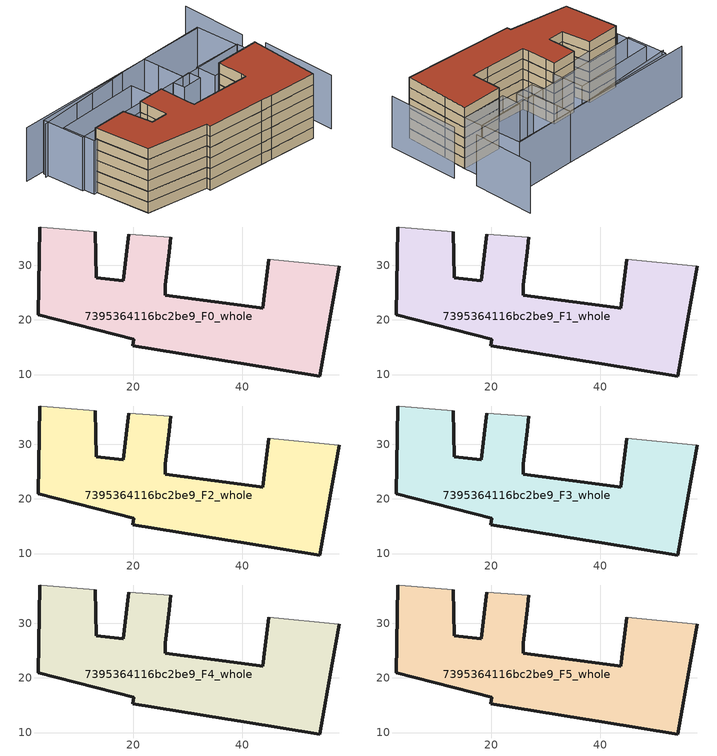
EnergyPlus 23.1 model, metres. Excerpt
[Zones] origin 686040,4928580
7395364116bc2be9_F0_whole
 floor ground (EU_floor_Construction): 54.16,9.74 56.47,22.64 57.78,29.84 44.87,31.08 43.92,23.66 43.7,22.14 43.22,22.2 38.42,22.84 25.89,24.49 25.94,26.31 26.64,32.44 26.94,35.11 19.19,35.7 18.92,33.35 18.22,27.15 13.28,27.68 13.09,36.17 3.24,36.99 2.93,37.01 2.62,20.97 20.13,16.47 19.93,15.23 36.78,12.53 40.26,11.97 z0
 wall outside (EU_wall_Construction): 26.94,35.11 26.64,32.44 25.94,26.31 25.89,24.49 38.42,22.84 43.22,22.2 43.7,22.14 43.92,23.66 44.87,31.08 / 57.78,29.84 56.47,22.64 54.16,9.74 40.26,11.97 36.78,12.53 19.93,15.23 20.13,16.47 2.62,20.97 2.93,37.01 / 13.09,36.17 13.28,27.68 18.22,27.15 18.92,33.35 19.19,35.7 z0:3
 wall adiabatic (EU_wall_Construction): 19.19,35.7 26.94,35.11 / 44.87,31.08 57.78,29.84 / 2.93,37.01 3.24,36.99 13.09,36.17 z0:3
7395364116bc2be9_F1_whole
 floor to 7395364116bc2be9_F0_whole (EU_floor_Construction): 54.16,9.74 56.47,22.64 57.78,29.84 44.87,31.08 43.92,23.66 43.7,22.14 43.22,22.2 38.42,22.84 25.89,24.49 25.94,26.31 26.64,32.44 26.94,35.11 19.19,35.7 18.92,33.35 18.22,27.15 13.28,27.68 13.09,36.17 3.24,36.99 2.93,37.01 2.62,20.97 20.13,16.47 19.93,15.23 36.78,12.53 40.26,11.97 z3
 wall outside (EU_wall_Construction): 26.94,35.11 26.64,32.44 25.94,26.31 25.89,24.49 38.42,22.84 43.22,22.2 43.7,22.14 43.92,23.66 44.87,31.08 / 57.78,29.84 56.47,22.64 54.16,9.74 40.26,11.97 36.78,12.53 19.93,15.23 20.13,16.47 2.62,20.97 2.93,37.01 / 13.09,36.17 13.28,27.68 18.22,27.15 18.92,33.35 19.19,35.7 z3:6
 wall adiabatic (EU_wall_Construction): 19.19,35.7 26.94,35.11 / 44.87,31.08 57.78,29.84 / 2.93,37.01 3.24,36.99 13.09,36.17 z3:6
7395364116bc2be9_F2_whole
 floor to 7395364116bc2be9_F1_whole (EU_floor_Construction): 54.16,9.74 56.47,22.64 57.78,29.84 44.87,31.08 43.92,23.66 43.7,22.14 43.22,22.2 38.42,22.84 25.89,24.49 25.94,26.31 26.64,32.44 26.94,35.11 19.19,35.7 18.92,33.35 18.22,27.15 13.28,27.68 13.09,36.17 3.24,36.99 2.93,37.01 2.62,20.97 20.13,16.47 19.93,15.23 36.78,12.53 40.26,11.97 z6
 wall outside (EU_wall_Construction): 26.94,35.11 26.64,32.44 25.94,26.31 25.89,24.49 38.42,22.84 43.22,22.2 43.7,22.14 43.92,23.66 44.87,31.08 / 57.78,29.84 56.47,22.64 54.16,9.74 40.26,11.97 36.78,12.53 19.93,15.23 20.13,16.47 2.62,20.97 2.93,37.01 / 13.09,36.17 13.28,27.68 18.22,27.15 18.92,33.35 19.19,35.7 z6:9
 wall adiabatic (EU_wall_Construction): 19.19,35.7 26.94,35.11 / 44.87,31.08 57.78,29.84 / 2.93,37.01 3.24,36.99 13.09,36.17 z6:9
7395364116bc2be9_F3_whole
 floor to 7395364116bc2be9_F2_whole (EU_floor_Construction): 54.16,9.74 56.47,22.64 57.78,29.84 44.87,31.08 43.92,23.66 43.7,22.14 43.22,22.2 38.42,22.84 25.89,24.49 25.94,26.31 26.64,32.44 26.94,35.11 19.19,35.7 18.92,33.35 18.22,27.15 13.28,27.68 13.09,36.17 3.24,36.99 2.93,37.01 2.62,20.97 20.13,16.47 19.93,15.23 36.78,12.53 40.26,11.97 z9
 wall outside (EU_wall_Construction): 26.94,35.11 26.64,32.44 25.94,26.31 25.89,24.49 38.42,22.84 43.22,22.2 43.7,22.14 43.92,23.66 44.87,31.08 / 57.78,29.84 56.47,22.64 54.16,9.74 40.26,11.97 36.78,12.53 19.93,15.23 20.13,16.47 2.62,20.97 2.93,37.01 / 13.09,36.17 13.28,27.68 18.22,27.15 18.92,33.35 19.19,35.7 z9:12
 wall adiabatic (EU_wall_Construction): 19.19,35.7 26.94,35.11 / 44.87,31.08 57.78,29.84 / 2.93,37.01 3.24,36.99 13.09,36.17 z9:12
7395364116bc2be9_F4_whole
 floor to 7395364116bc2be9_F3_whole (EU_floor_Construction): 54.16,9.74 56.47,22.64 57.78,29.84 44.87,31.08 43.92,23.66 43.7,22.14 43.22,22.2 38.42,22.84 25.89,24.49 25.94,26.31 26.64,32.44 26.94,35.11 19.19,35.7 18.92,33.35 18.22,27.15 13.28,27.68 13.09,36.17 3.24,36.99 2.93,37.01 2.62,20.97 20.13,16.47 19.93,15.23 36.78,12.53 40.26,11.97 z12
 wall outside (EU_wall_Construction): 26.94,35.11 26.64,32.44 25.94,26.31 25.89,24.49 38.42,22.84 43.22,22.2 43.7,22.14 43.92,23.66 44.87,31.08 / 57.78,29.84 56.47,22.64 54.16,9.74 40.26,11.97 36.78,12.53 19.93,15.23 20.13,16.47 2.62,20.97 2.93,37.01 / 13.09,36.17 13.28,27.68 18.22,27.15 18.92,33.35 19.19,35.7 z12:15
 wall adiabatic (EU_wall_Construction): 19.19,35.7 26.94,35.11 / 44.87,31.08 57.78,29.84 / 2.93,37.01 3.24,36.99 13.09,36.17 z12:15
7395364116bc2be9_F5_whole
 floor to 7395364116bc2be9_F4_whole (EU_floor_Construction): 54.16,9.74 56.47,22.64 57.78,29.84 44.87,31.08 43.92,23.66 43.7,22.14 43.22,22.2 38.42,22.84 25.89,24.49 25.94,26.31 26.64,32.44 26.94,35.11 19.19,35.7 18.92,33.35 18.22,27.15 13.28,27.68 13.09,36.17 3.24,36.99 2.93,37.01 2.62,20.97 20.13,16.47 19.93,15.23 36.78,12.53 40.26,11.97 z15
 wall outside (EU_wall_Construction): 26.94,35.11 26.64,32.44 25.94,26.31 25.89,24.49 38.42,22.84 43.22,22.2 43.7,22.14 43.92,23.66 44.87,31.08 / 57.78,29.84 56.47,22.64 54.16,9.74 40.26,11.97 36.78,12.53 19.93,15.23 20.13,16.47 2.62,20.97 2.93,37.01 / 13.09,36.17 13.28,27.68 18.22,27.15 18.92,33.35 19.19,35.7 z15:18
 wall adiabatic (EU_wall_Construction): 19.19,35.7 26.94,35.11 / 44.87,31.08 57.78,29.84 / 2.93,37.01 3.24,36.99 13.09,36.17 z15:18
 roof outside (EU_roof_Construction): 57.78,29.84 56.47,22.64 54.16,9.74 40.26,11.97 36.78,12.53 19.93,15.23 20.13,16.47 2.62,20.97 2.93,37.01 3.24,36.99 13.09,36.17 13.28,27.68 18.22,27.15 18.92,33.35 19.19,35.7 26.94,35.11 26.64,32.44 25.94,26.31 25.89,24.49 38.42,22.84 43.22,22.2 43.7,22.14 43.92,23.66 44.87,31.08 z18
shading: 60.13,8.8 63.02,30.45 / 62.71,37.26 65.39,56.05 / 27.35,49.95 1.47,50.69 / 31.9,49.97 13.53,50.27 / 58.72,47.76 -2.84,53.26 / 57.88,29.83 43.49,31.21 / 43.49,31.21 44.05,37.04 / 44.05,37.04 58.44,35.65 / 58.44,35.65 57.88,29.83 / 34.74,33.82 34.92,37.4 / 34.92,37.4 40.75,37.11 / 40.75,37.11 40.57,33.53 / 40.57,33.53 34.74,33.82 / 2.46,46.05 27.71,44.56 / 27.71,44.56 27.15,35.1 / 27.15,35.1 1.9,36.58 / 1.9,36.58 2.46,46.05 / 38.56,37.05 39.51,49.51 / 39.51,49.51 59.14,48.01 / 59.14,48.01 58.19,35.55 / 58.19,35.55 38.56,37.05 / 2.36,52.05 39.48,49.39 / 39.48,49.39 38.6,37.14 / 38.6,37.14 1.48,39.8 / 1.48,39.8 2.36,52.05 z0:15
[Building]
EU S2 Campaign: North Axis=0; Terrain=City; Solar Distribution=FullExterior
[Site:Location]
Bologna: Latitude=44.5; Longitude=11.25; Time Zone=1; Elevation=37
[SizingPeriod:WeatherFileDays]
AnnualSizingPeriod: Begin Month=1; Begin Day of Month=1; End Month=12; End Day of Month=31; Day of Week for Start Day=Monday; Use Weather File Daylight Saving Period=No; Use Weather File Rain and Snow Indicators=No
[MATERIAL]
EU_InternalMass_Material: Roughness=MediumRough; Thickness=0.1; Conductivity=1; Density=1800; Specific Heat=900; Thermal Absorptance=0.9; Solar Absorptance=0.7; Visible Absorptance=0.7
[MATERIAL:NOMASS] Roughness=MediumRough; Thermal Absorptance=0.9; Solar Absorptance=0.7; Visible Absorptance=0.7
Name | Thermal Resistance
EU_wall_NoMass | 0.905828
EU_roof_NoMass | 0.37593
EU_floor_NoMass | 0.67114
[CONSTRUCTION]
EU_wall_Construction: EU_wall_NoMass
EU_roof_Construction: EU_roof_NoMass
EU_floor_Construction: EU_floor_NoMass
EU_InternalMass_Construction: EU_InternalMass_Material
[ZONE] Type=1; Multiplier=1; Ceiling Height=autocalculate; Volume=2432.64; Floor Area=autocalculate; Part of Total Floor Area=Yes
7395364116bc2be9_F0_whole; 7395364116bc2be9_F1_whole; 7395364116bc2be9_F2_whole; 7395364116bc2be9_F3_whole; 7395364116bc2be9_F4_whole; 7395364116bc2be9_F5_whole
[INTERNALMASS] Construction=EU_InternalMass_Construction; Surface Area=810.88
Name | Zone or ZoneList
7395364116bc2be9_F0_whole_EU_InternalMass | 7395364116bc2be9_F0_whole
7395364116bc2be9_F1_whole_EU_InternalMass | 7395364116bc2be9_F1_whole
7395364116bc2be9_F2_whole_EU_InternalMass | 7395364116bc2be9_F2_whole
7395364116bc2be9_F3_whole_EU_InternalMass | 7395364116bc2be9_F3_whole
7395364116bc2be9_F4_whole_EU_InternalMass | 7395364116bc2be9_F4_whole
7395364116bc2be9_F5_whole_EU_InternalMass | 7395364116bc2be9_F5_whole
[OTHEREQUIPMENT] Fuel Type=Electricity; Design Level Calculation Method=Watts/Area; Power per Zone Floor Area=1; Fraction Latent=0; Fraction Radiant=0; Fraction Lost=0; Carbon Dioxide Generation Rate=0; EndUse Subcategory=EU_Step8_InternalGains
Name | Zone or ZoneList or Space or SpaceList | Schedule
EU_Step8_InternalGain_7395364116bc2be9_F0_whole_f000 | 7395364116bc2be9_F0_whole | EU_Step8_GainSchedule_7395364116bc2be9_F0_whole_f000
EU_Step8_InternalGain_7395364116bc2be9_F1_whole_f000 | 7395364116bc2be9_F1_whole | EU_Step8_GainSchedule_7395364116bc2be9_F1_whole_f000
EU_Step8_InternalGain_7395364116bc2be9_F2_whole_f000 | 7395364116bc2be9_F2_whole | EU_Step8_GainSchedule_7395364116bc2be9_F2_whole_f000
EU_Step8_InternalGain_7395364116bc2be9_F3_whole_f000 | 7395364116bc2be9_F3_whole | EU_Step8_GainSchedule_7395364116bc2be9_F3_whole_f000
EU_Step8_InternalGain_7395364116bc2be9_F4_whole_f000 | 7395364116bc2be9_F4_whole | EU_Step8_GainSchedule_7395364116bc2be9_F4_whole_f000
EU_Step8_InternalGain_7395364116bc2be9_F5_whole_f000 | 7395364116bc2be9_F5_whole | EU_Step8_GainSchedule_7395364116bc2be9_F5_whole_f000
[ZONEVENTILATION:DESIGNFLOWRATE] Schedule=EU_AlwaysOn; Design Flow Rate Calculation Method=AirChanges/Hour; Air Changes per Hour=0.73129; Ventilation Type=Natural; Fan Pressure Rise=0; Fan Total Efficiency=1; Constant Term Coefficient=1; Temperature Term Coefficient=0; Velocity Term Coefficient=0; Velocity Squared Term Coefficient=0; Minimum Indoor Temperature=-100; Maximum Indoor Temperature=100; Delta Temperature=-100; Minimum Outdoor Temperature=-100; Maximum Outdoor Temperature=100; Maximum Wind Speed=40
Name | Zone or ZoneList or Space or SpaceList
EU_ConstantAir_7395364116bc2be9_F0_whole | 7395364116bc2be9_F0_whole
EU_ConstantAir_7395364116bc2be9_F1_whole | 7395364116bc2be9_F1_whole
EU_ConstantAir_7395364116bc2be9_F2_whole | 7395364116bc2be9_F2_whole
EU_ConstantAir_7395364116bc2be9_F3_whole | 7395364116bc2be9_F3_whole
EU_ConstantAir_7395364116bc2be9_F4_whole | 7395364116bc2be9_F4_whole
EU_ConstantAir_7395364116bc2be9_F5_whole | 7395364116bc2be9_F5_whole
[HVACTEMPLATE:THERMOSTAT] Constant Heating Setpoint=20; Constant Cooling Setpoint=50
EU_HeatOnly_7395364116bc2be9_F0_whole; EU_HeatOnly_7395364116bc2be9_F1_whole; EU_HeatOnly_7395364116bc2be9_F2_whole; EU_HeatOnly_7395364116bc2be9_F3_whole; EU_HeatOnly_7395364116bc2be9_F4_whole; EU_HeatOnly_7395364116bc2be9_F5_whole
[HVACTEMPLATE:ZONE:IDEALLOADSAIRSYSTEM] System Availability Schedule=EU_AlwaysOn; Maximum Heating Supply Air Temperature=50; Minimum Cooling Supply Air Temperature=13; Maximum Heating Supply Air Humidity Ratio=0.0156; Minimum Cooling Supply Air Humidity Ratio=0.0077; Heating Limit=NoLimit; Cooling Limit=NoLimit; Heating Availability Schedule=EU_AlwaysOn; Cooling Availability Schedule=EU_CoolingOff; Dehumidification Control Type=ConstantSensibleHeatRatio; Cooling Sensible Heat Ratio=0.7; Dehumidification Setpoint=60; Humidification Control Type=None; Humidification Setpoint=30; Outdoor Air Method=None; Outdoor Air Flow Rate per Person=0.00944; Outdoor Air Flow Rate per Zone Floor Area=0; Outdoor Air Flow Rate per Zone=0; Demand Controlled Ventilation Type=None; Outdoor Air Economizer Type=NoEconomizer; Heat Recovery Type=None; Sensible Heat Recovery Effectiveness=0.7; Latent Heat Recovery Effectiveness=0.65
Name | Template Thermostat
7395364116bc2be9_F0_whole | EU_HeatOnly_7395364116bc2be9_F0_whole
7395364116bc2be9_F1_whole | EU_HeatOnly_7395364116bc2be9_F1_whole
7395364116bc2be9_F2_whole | EU_HeatOnly_7395364116bc2be9_F2_whole
7395364116bc2be9_F3_whole | EU_HeatOnly_7395364116bc2be9_F3_whole
7395364116bc2be9_F4_whole | EU_HeatOnly_7395364116bc2be9_F4_whole
7395364116bc2be9_F5_whole | EU_HeatOnly_7395364116bc2be9_F5_whole
[SIZING:ZONE] Zone Cooling Design Supply Air Temperature Input Method=SupplyAirTemperature; Zone Cooling Design Supply Air Temperature=13; Zone Heating Design Supply Air Temperature Input Method=SupplyAirTemperature; Zone Heating Design Supply Air Temperature=50; Zone Cooling Design Supply Air Humidity Ratio=0.008; Zone Heating Design Supply Air Humidity Ratio=0.008; Cooling Design Air Flow Method=DesignDay; Cooling Design Air Flow Rate=0; Cooling Minimum Air Flow per Zone Floor Area=0.000762; Cooling Minimum Air Flow=0; Cooling Minimum Air Flow Fraction=0.2; Heating Design Air Flow Method=DesignDay; Heating Design Air Flow Rate=0; Heating Maximum Air Flow per Zone Floor Area=0.002032; Heating Maximum Air Flow=0.141576; Heating Maximum Air Flow Fraction=0.3; Account for Dedicated Outdoor Air System=No; Dedicated Outdoor Air System Control Strategy=NeutralSupplyAir; Dedicated Outdoor Air Low Setpoint Temperature for Design=autosize; Dedicated Outdoor Air High Setpoint Temperature for Design=autosize; Zone Load Sizing Method=Sensible Load Only No Latent Load; Zone Latent Cooling Design Supply Air Humidity Ratio Input Method=HumidityRatioDifference; Zone Cooling Design Supply Air Humidity Ratio Difference=0.005; Zone Latent Heating Design Supply Air Humidity Ratio Input Method=HumidityRatioDifference; Zone Humidification Design Supply Air Humidity Ratio Difference=0.005
7395364116bc2be9_F0_whole; 7395364116bc2be9_F1_whole; 7395364116bc2be9_F2_whole; 7395364116bc2be9_F3_whole; 7395364116bc2be9_F4_whole; 7395364116bc2be9_F5_whole
[SCHEDULE:CONSTANT]
Name | Hourly Value
EU_AlwaysOn | 1
EU_CoolingOff | 0
[SCHEDULE:FILE] Column Number=1; Rows to Skip at Top=0; Number of Hours of Data=8760; Column Separator=Comma; Interpolate to Timestep=No; Minutes per Item=60; Adjust Schedule for Daylight Savings=Yes
Name | File
EU_Step8_GainSchedule_7395364116bc2be9_F0_whole_f000 | ../../schedules/7395364116bc2be9/7395364116bc2be9_F0_whole_f000_gain.csv
EU_Step8_GainSchedule_7395364116bc2be9_F1_whole_f000 | ../../schedules/7395364116bc2be9/7395364116bc2be9_F1_whole_f000_gain.csv
EU_Step8_GainSchedule_7395364116bc2be9_F2_whole_f000 | ../../schedules/7395364116bc2be9/7395364116bc2be9_F2_whole_f000_gain.csv
EU_Step8_GainSchedule_7395364116bc2be9_F3_whole_f000 | ../../schedules/7395364116bc2be9/7395364116bc2be9_F3_whole_f000_gain.csv
EU_Step8_GainSchedule_7395364116bc2be9_F4_whole_f000 | ../../schedules/7395364116bc2be9/7395364116bc2be9_F4_whole_f000_gain.csv
EU_Step8_GainSchedule_7395364116bc2be9_F5_whole_f000 | ../../schedules/7395364116bc2be9/7395364116bc2be9_F5_whole_f000_gain.csv
